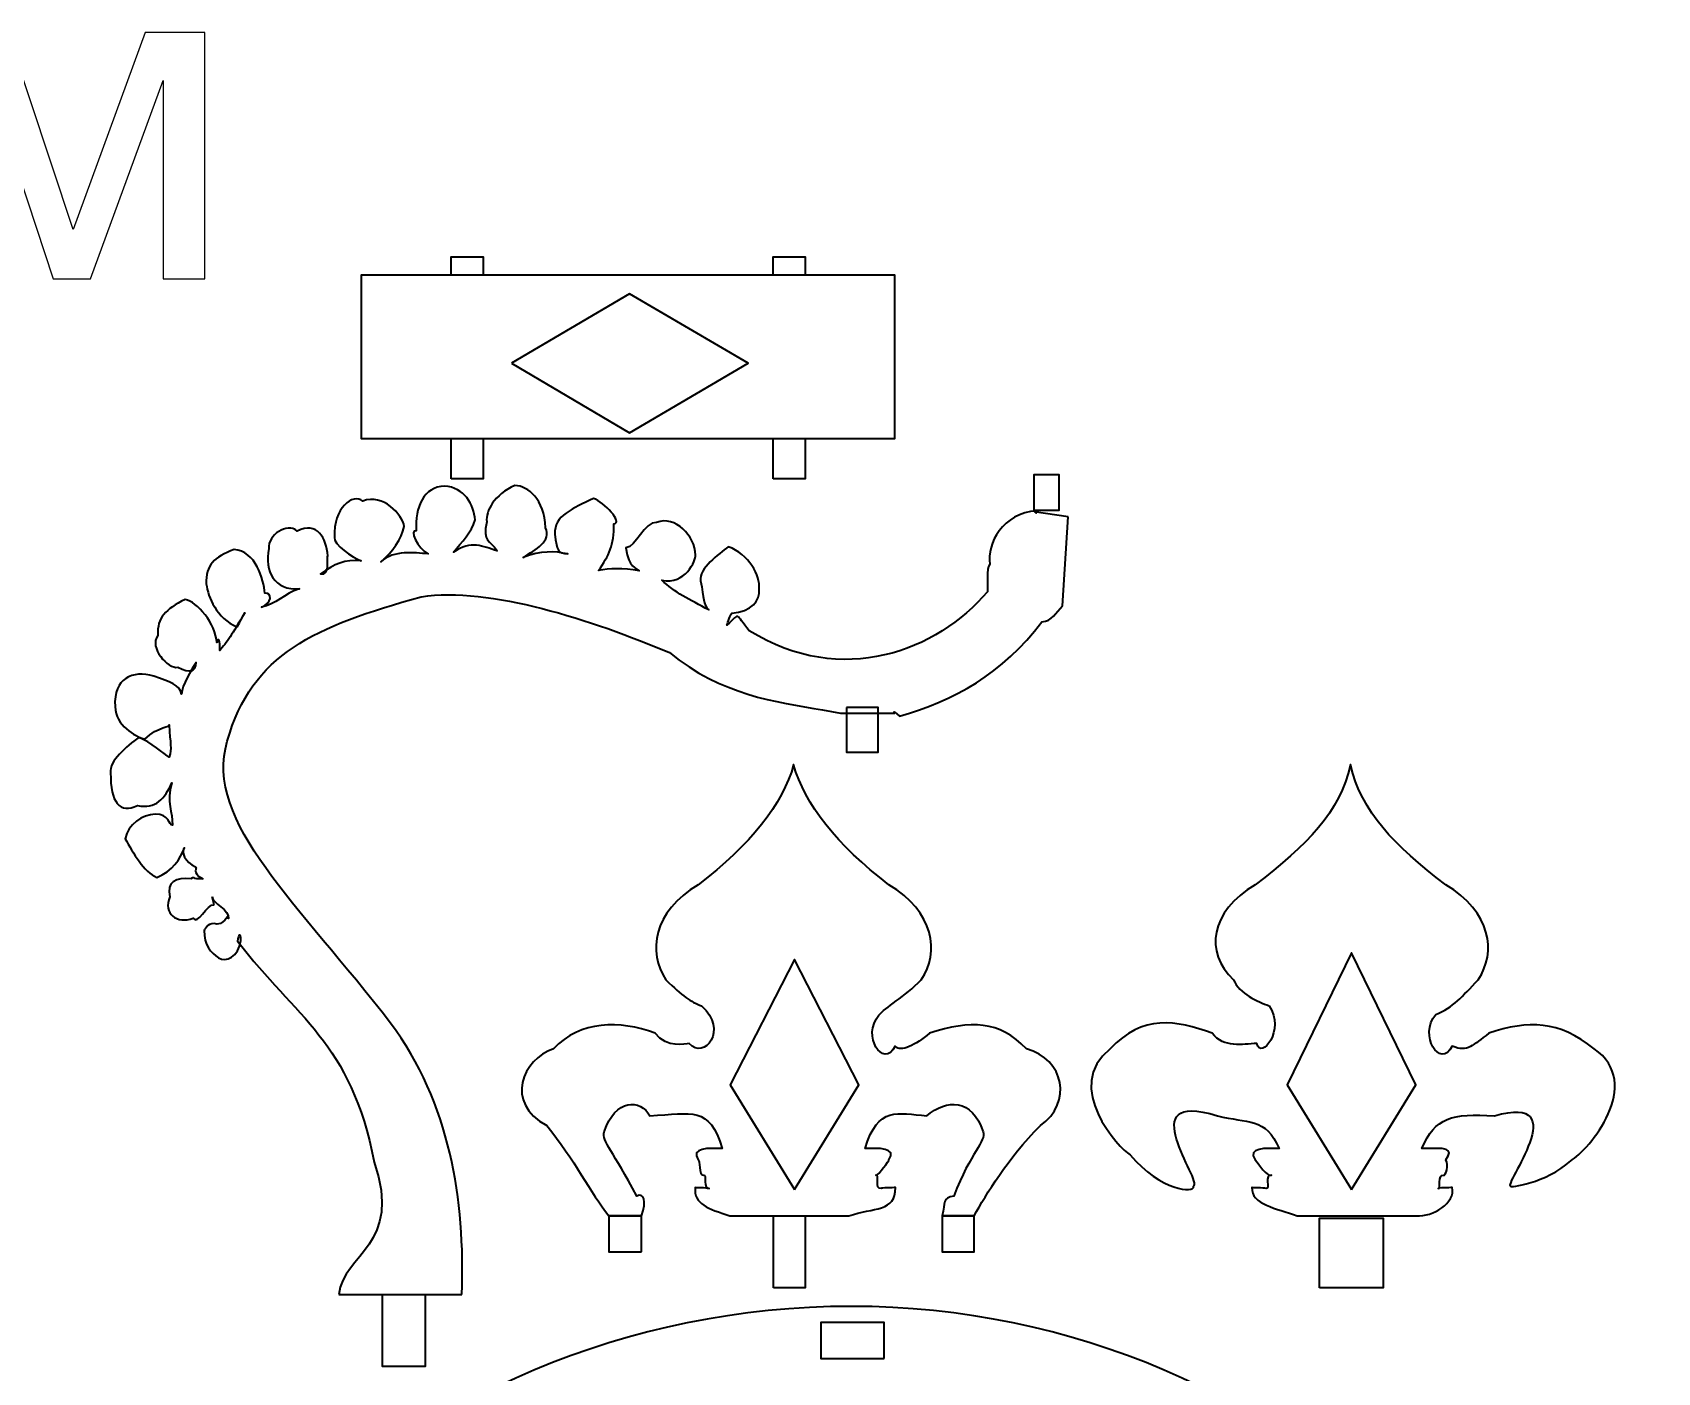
# Model space of a CAD drawing. Header units: centimetres. Extents: x -108 to 55, y -52 to 52.
# Drawn here: x 36.33 to 55.41, y 23.85 to 39.59 of the extents above; entities that cross this region are included whole.
import ezdxf

# ---------------------------------------------------------------- set-up
doc = ezdxf.new("R2010")
doc.units = ezdxf.units.CM
doc.header["$MEASUREMENT"] = 0
doc.layers.add('layer 1', color=7, linetype='Continuous')

msp = doc.modelspace()

# ---------------------------------------------------------------- linework, layer by layer
at = {"layer": 'layer 1', "color": 250}
msp.add_open_spline([(35.28341, 39.59055), (35.28341, 39.59055), (36.03795, 39.59055), (36.03795, 39.59055), (36.03795, 39.59055), (36.03795, 39.59055), (36.80271, 37.2749), (36.80271, 37.2749), (36.80271, 37.2749), (36.80271, 37.2749), (37.64924, 39.59055), (37.64924, 39.59055), (37.64924, 39.59055), (37.64924, 39.59055), (38.34988, 39.59055), (38.34988, 39.59055), (38.34988, 39.59055), (38.34988, 39.59055), (38.34988, 36.69692), (38.34988, 36.69692), (38.34988, 36.69692), (38.34988, 36.69692), (37.85925, 36.69692), (37.85925, 36.69692), (37.85925, 36.69692), (37.85925, 36.69692), (37.85925, 39.02651), (37.85925, 39.02651), (37.85925, 39.02651), (37.85925, 39.02651), (37.00714, 36.69692), (37.00714, 36.69692), (37.00714, 36.69692), (37.00714, 36.69692), (36.56854, 36.69692), (36.56854, 36.69692), (36.56854, 36.69692), (36.56854, 36.69692), (35.7629, 39.13802), (35.7629, 39.13802), (35.7629, 39.13802), (35.7629, 39.13802), (35.7629, 36.69692), (35.7629, 36.69692), (35.7629, 36.69692), (35.7629, 36.69692), (35.28341, 36.69692), (35.28341, 36.69692), (35.28341, 36.69692), (35.28341, 36.69692), (35.28341, 39.59055), (35.28341, 39.59055)], degree=3, knots=[0, 0, 0, 0, 0.07142857, 0.07142857, 0.07142857, 0.07142857, 0.14285714, 0.14285714, 0.14285714, 0.14285714, 0.21428571, 0.21428571, 0.21428571, 0.21428571, 0.28571429, 0.28571429, 0.28571429, 0.28571429, 0.35714286, 0.35714286, 0.35714286, 0.35714286, 0.42857143, 0.42857143, 0.42857143, 0.42857143, 0.5, 0.5, 0.5, 0.5, 0.57142857, 0.57142857, 0.57142857, 0.57142857, 0.64285714, 0.64285714, 0.64285714, 0.64285714, 0.71428571, 0.71428571, 0.71428571, 0.71428571, 0.78571429, 0.78571429, 0.78571429, 0.78571429, 0.85714286, 0.85714286, 0.85714286, 0.85714286, 1, 1, 1, 1], dxfattribs=at)
at = {"layer": 'layer 1', "color": 250, "lineweight": 35}
for points, knots in [([(41.24347, 36.74051), (41.24347, 36.74051), (41.61695, 36.74051), (41.61695, 36.74051), (41.61695, 36.74051), (41.61695, 36.74051), (41.61695, 36.95518), (41.61695, 36.95518), (41.61695, 36.95518), (41.61695, 36.95518), (41.24347, 36.95518), (41.24347, 36.95518), (41.24347, 36.95518), (41.24347, 36.95518), (41.24347, 36.74051), (41.24347, 36.74051)], [0, 0, 0, 0, 0.2, 0.2, 0.2, 0.2, 0.4, 0.4, 0.4, 0.4, 0.6, 0.6, 0.6, 0.6, 1, 1, 1, 1]), ([(45.02495, 36.74051), (45.02495, 36.74051), (45.39846, 36.74051), (45.39846, 36.74051), (45.39846, 36.74051), (45.39846, 36.74051), (45.39846, 36.95518), (45.39846, 36.95518), (45.39846, 36.95518), (45.39846, 36.95518), (45.02495, 36.95518), (45.02495, 36.95518), (45.02495, 36.95518), (45.02495, 36.95518), (45.02495, 36.74051), (45.02495, 36.74051)], [0, 0, 0, 0, 0.2, 0.2, 0.2, 0.2, 0.4, 0.4, 0.4, 0.4, 0.6, 0.6, 0.6, 0.6, 1, 1, 1, 1]), ([(41.66977, 34.82194), (41.66977, 34.82194), (41.19063, 34.82194), (41.19063, 34.82194), (41.19063, 34.82194), (41.19063, 34.82194), (40.18624, 34.82194), (40.18624, 34.82194), (40.18624, 34.82194), (40.18624, 34.82194), (40.18624, 36.74065), (40.18624, 36.74065), (40.18624, 36.74065), (40.18624, 36.74065), (41.19063, 36.74065), (41.19063, 36.74065), (41.19063, 36.74065), (41.19063, 36.74065), (41.65909, 36.74065), (41.65909, 36.74065), (41.65909, 36.74065), (41.65909, 36.74065), (44.97213, 36.74065), (44.97213, 36.74065), (44.97213, 36.74065), (44.97213, 36.74065), (45.44056, 36.74065), (45.44056, 36.74065), (45.44056, 36.74065), (45.44056, 36.74065), (46.45046, 36.74065), (46.45046, 36.74065), (46.45046, 36.74065), (46.45046, 36.74065), (46.45046, 34.82194), (46.45046, 34.82194), (46.45046, 34.82194), (46.45046, 34.82194), (45.45128, 34.82194), (45.45128, 34.82194), (45.45128, 34.82194), (45.45128, 34.82194), (44.97213, 34.82194), (44.97213, 34.82194), (44.97213, 34.82194), (44.97213, 34.82194), (41.66977, 34.82194), (41.66977, 34.82194)], [0, 0, 0, 0, 0.07692308, 0.07692308, 0.07692308, 0.07692308, 0.15384615, 0.15384615, 0.15384615, 0.15384615, 0.23076923, 0.23076923, 0.23076923, 0.23076923, 0.30769231, 0.30769231, 0.30769231, 0.30769231, 0.38461538, 0.38461538, 0.38461538, 0.38461538, 0.46153846, 0.46153846, 0.46153846, 0.46153846, 0.53846154, 0.53846154, 0.53846154, 0.53846154, 0.61538462, 0.61538462, 0.61538462, 0.61538462, 0.69230769, 0.69230769, 0.69230769, 0.69230769, 0.76923077, 0.76923077, 0.76923077, 0.76923077, 0.84615385, 0.84615385, 0.84615385, 0.84615385, 1, 1, 1, 1]), ([(41.24347, 34.34807), (41.24347, 34.34807), (41.61695, 34.34807), (41.61695, 34.34807), (41.61695, 34.34807), (41.61695, 34.34807), (41.61695, 34.82194), (41.61695, 34.82194), (41.61695, 34.82194), (41.61695, 34.82194), (41.24347, 34.82194), (41.24347, 34.82194), (41.24347, 34.82194), (41.24347, 34.82194), (41.24347, 34.34807), (41.24347, 34.34807)], [0, 0, 0, 0, 0.2, 0.2, 0.2, 0.2, 0.4, 0.4, 0.4, 0.4, 0.6, 0.6, 0.6, 0.6, 1, 1, 1, 1]), ([(45.02495, 34.34807), (45.02495, 34.34807), (45.39846, 34.34807), (45.39846, 34.34807), (45.39846, 34.34807), (45.39846, 34.34807), (45.39846, 34.82194), (45.39846, 34.82194), (45.39846, 34.82194), (45.39846, 34.82194), (45.02495, 34.82194), (45.02495, 34.82194), (45.02495, 34.82194), (45.02495, 34.82194), (45.02495, 34.34807), (45.02495, 34.34807)], [0, 0, 0, 0, 0.2, 0.2, 0.2, 0.2, 0.4, 0.4, 0.4, 0.4, 0.6, 0.6, 0.6, 0.6, 1, 1, 1, 1]), ([(48.08898, 33.976), (48.08898, 33.976), (48.37834, 33.976), (48.37834, 33.976), (48.37834, 33.976), (48.37834, 33.976), (48.37834, 34.39895), (48.37834, 34.39895), (48.37834, 34.39895), (48.37834, 34.39895), (48.08898, 34.39895), (48.08898, 34.39895), (48.08898, 34.39895), (48.08898, 34.39895), (48.08898, 33.976), (48.08898, 33.976)], [0, 0, 0, 0, 0.2, 0.2, 0.2, 0.2, 0.4, 0.4, 0.4, 0.4, 0.6, 0.6, 0.6, 0.6, 1, 1, 1, 1]), ([(48.08898, 33.96227), (48.09567, 34.02426), (48.10683, 33.89385), (48.11833, 33.97176), (48.11833, 33.97176), (47.71495, 33.94664), (47.53394, 33.58437), (47.56594, 33.3473), (47.56594, 33.3473), (47.52733, 33.28777), (47.5418, 33.10487), (47.5398, 33.02067), (47.5398, 33.02067), (46.94959, 32.33096), (45.83575, 31.88503), (44.74352, 32.56468), (44.74352, 32.56468), (44.57026, 32.75964), (44.64792, 32.78943), (44.48076, 32.62979), (44.48076, 32.62979), (44.49082, 32.66748), (44.51645, 32.7483), (44.53781, 32.77097), (44.53781, 32.77097), (44.76698, 32.7894), (44.87598, 32.91528), (44.85741, 33.05274), (44.85741, 33.05274), (44.87687, 33.21494), (44.73749, 33.46026), (44.49664, 33.55094), (44.49664, 33.55094), (44.38488, 33.464), (44.15162, 33.29473), (44.16984, 33.15138), (44.16984, 33.15138), (44.21497, 32.93944), (44.19499, 32.87446), (44.26702, 32.8085), (44.26702, 32.8085), (44.04189, 32.93082), (43.86409, 33.01195), (43.71712, 33.15758), (43.71712, 33.15758), (43.99076, 33.09791), (44.11885, 33.39302), (44.112, 33.4532), (44.112, 33.4532), (44.10524, 33.67741), (43.87394, 33.92273), (43.65535, 33.83582), (43.65535, 33.83582), (43.51, 33.8486), (43.4125, 33.54889), (43.29516, 33.53595), (43.29516, 33.53595), (43.32934, 33.29635), (43.41292, 33.30627), (43.44919, 33.2683), (43.44919, 33.2683), (43.25692, 33.30151), (43.10069, 33.29883), (42.97363, 33.26992), (42.97363, 33.26992), (43.09118, 33.44907), (43.16205, 33.56617), (43.15078, 33.81976), (43.15078, 33.81976), (43.2685, 33.82975), (43.03699, 34.07508), (42.91427, 34.11855), (42.91427, 34.11855), (42.67305, 34.00094), (42.45111, 33.91841), (42.45856, 33.69715), (42.45856, 33.69715), (42.48777, 33.4978), (42.49101, 33.47971), (42.61286, 33.46559), (42.61286, 33.46559), (42.45608, 33.49936), (42.29767, 33.50767), (42.08673, 33.42285), (42.08673, 33.42285), (42.23332, 33.51969), (42.42431, 33.61722), (42.35176, 33.77322), (42.35176, 33.77322), (42.33336, 34.11304), (42.14891, 34.25865), (41.99064, 34.27143), (41.99064, 34.27143), (41.74942, 34.16269), (41.64562, 33.97238), (41.65919, 33.84463), (41.65919, 33.84463), (41.60507, 33.59474), (41.69874, 33.63887), (41.78153, 33.50136), (41.78153, 33.50136), (41.61293, 33.55597), (41.47381, 33.62888), (41.27145, 33.48817), (41.27145, 33.48817), (41.36942, 33.61033), (41.47915, 33.71599), (41.52439, 33.86561), (41.52439, 33.86561), (41.50595, 34.04753), (41.39926, 34.2484), (41.16289, 34.26311), (41.16289, 34.26311), (40.92239, 34.2551), (40.81339, 34.01783), (40.83144, 33.73711), (40.83144, 33.73711), (40.74538, 33.75813), (40.84736, 33.52813), (40.97038, 33.4681), (40.97038, 33.4681), (40.80212, 33.47813), (40.57612, 33.51647), (40.4163, 33.37481), (40.4163, 33.37481), (40.55652, 33.48707), (40.65918, 33.64513), (40.69088, 33.78893), (40.69088, 33.78893), (40.67262, 33.92931), (40.44132, 34.1776), (40.20529, 34.0877), (40.20529, 34.0877), (40.08906, 34.18136), (39.85544, 34.0091), (39.87384, 33.66039), (39.87384, 33.66039), (39.85117, 33.57888), (40.08895, 33.41854), (40.18521, 33.38595), (40.18521, 33.38595), (39.99314, 33.40704), (39.87243, 33.34451), (39.7062, 33.23423), (39.7062, 33.23423), (39.8377, 33.19803), (39.77121, 33.43536), (39.79353, 33.4454), (39.79353, 33.4454), (39.77545, 33.64857), (39.67361, 33.85294), (39.43273, 33.7353), (39.43273, 33.7353), (39.31615, 33.84078), (39.08774, 33.6874), (39.10131, 33.52813), (39.10131, 33.52813), (39.04471, 33.26317), (39.16632, 33.03407), (39.46081, 33.05705), (39.46081, 33.05705), (39.27894, 33.00103), (39.18427, 32.87174), (39.01346, 32.83917), (39.01346, 32.83917), (39.14017, 32.88733), (39.14369, 33.01502), (39.05494, 33.00579), (39.05494, 33.00579), (39.04137, 33.168), (38.94618, 33.50009), (38.69348, 33.5188), (38.69348, 33.5188), (38.45746, 33.42593), (38.35996, 33.33752), (38.36723, 33.11329), (38.36723, 33.11329), (38.38814, 32.957), (38.48733, 32.71168), (38.72817, 32.60915), (38.72817, 32.60915), (38.81692, 32.77447), (38.7548, 32.65652), (38.81957, 32.77466), (38.81957, 32.77466), (38.66737, 32.52447), (38.60701, 32.42222), (38.5246, 32.33286), (38.5246, 32.33286), (38.52719, 32.45185), (38.51861, 32.49297), (38.48922, 32.42439), (38.48922, 32.42439), (38.48216, 32.64268), (38.25547, 32.90982), (38.11922, 32.93148), (38.11922, 32.93148), (37.88705, 32.81386), (37.78956, 32.72246), (37.79665, 32.50715), (37.79665, 32.50715), (37.6901, 32.36969), (37.91692, 32.10848), (38.03278, 32.13576), (38.03278, 32.13576), (38.1823, 32.06329), (38.23459, 32.07988), (38.24955, 32.19268), (38.24955, 32.19268), (38.1864, 32.10948), (38.08432, 31.91576), (38.07426, 31.82091), (38.07426, 31.82091), (38.056, 31.92458), (37.94197, 31.96571), (37.75076, 32.0311), (37.75076, 32.0311), (37.49876, 32.10142), (37.27665, 32.01002), (37.29508, 31.67315), (37.29508, 31.67315), (37.3018, 31.44891), (37.52845, 31.32479), (37.64507, 31.29054), (37.64507, 31.29054), (37.80423, 31.4454), (37.95437, 31.43412), (37.93136, 31.45911), (37.93136, 31.45911), (37.94052, 31.2329), (37.96657, 31.1834), (37.93208, 31.07991), (37.93208, 31.07991), (37.87541, 31.10874), (37.70842, 31.2605), (37.5751, 31.31039), (37.5751, 31.31039), (37.42755, 31.20755), (37.22559, 31.03233), (37.24365, 30.89491), (37.24365, 30.89491), (37.23865, 30.54619), (37.35262, 30.40946), (37.55832, 30.51219), (37.55832, 30.51219), (37.77216, 30.464), (37.88061, 30.5937), (37.96198, 30.7765), (37.96198, 30.7765), (37.89511, 30.54809), (37.97556, 30.43333), (37.96898, 30.28233), (37.96898, 30.28233), (37.92646, 30.27486), (37.93473, 30.41716), (37.7673, 30.40873), (37.7673, 30.40873), (37.61482, 30.40891), (37.4487, 30.28662), (37.41487, 30.12131), (37.41487, 30.12131), (37.50568, 29.95894), (37.63336, 29.72685), (37.78549, 29.66732), (37.78549, 29.66732), (37.96829, 29.74125), (38.06392, 29.88164), (38.10943, 30.01596), (38.10943, 30.01596), (38.06982, 29.97627), (38.11467, 29.83737), (38.23828, 29.79168), (38.23828, 29.79168), (38.27304, 29.76726), (38.17816, 29.73284), (38.32589, 29.64858), (38.32589, 29.64858), (38.20138, 29.64465), (38.22233, 29.68258), (38.19387, 29.65157), (38.19387, 29.65157), (38.00584, 29.66807), (37.89584, 29.6134), (37.93925, 29.43904), (37.93925, 29.43904), (37.85298, 29.24288), (38.0242, 29.11278), (38.21241, 29.18989), (38.21241, 29.18989), (38.26395, 29.09254), (38.37409, 29.35847), (38.46018, 29.34634)], [0, 0, 0, 0, 0.01351351, 0.01351351, 0.01351351, 0.01351351, 0.02702703, 0.02702703, 0.02702703, 0.02702703, 0.04054054, 0.04054054, 0.04054054, 0.04054054, 0.05405405, 0.05405405, 0.05405405, 0.05405405, 0.06756757, 0.06756757, 0.06756757, 0.06756757, 0.08108108, 0.08108108, 0.08108108, 0.08108108, 0.09459459, 0.09459459, 0.09459459, 0.09459459, 0.10810811, 0.10810811, 0.10810811, 0.10810811, 0.12162162, 0.12162162, 0.12162162, 0.12162162, 0.13513514, 0.13513514, 0.13513514, 0.13513514, 0.14864865, 0.14864865, 0.14864865, 0.14864865, 0.16216216, 0.16216216, 0.16216216, 0.16216216, 0.17567568, 0.17567568, 0.17567568, 0.17567568, 0.18918919, 0.18918919, 0.18918919, 0.18918919, 0.2027027, 0.2027027, 0.2027027, 0.2027027, 0.21621622, 0.21621622, 0.21621622, 0.21621622, 0.22972973, 0.22972973, 0.22972973, 0.22972973, 0.24324324, 0.24324324, 0.24324324, 0.24324324, 0.25675676, 0.25675676, 0.25675676, 0.25675676, 0.27027027, 0.27027027, 0.27027027, 0.27027027, 0.28378378, 0.28378378, 0.28378378, 0.28378378, 0.2972973, 0.2972973, 0.2972973, 0.2972973, 0.31081081, 0.31081081, 0.31081081, 0.31081081, 0.32432432, 0.32432432, 0.32432432, 0.32432432, 0.33783784, 0.33783784, 0.33783784, 0.33783784, 0.35135135, 0.35135135, 0.35135135, 0.35135135, 0.36486486, 0.36486486, 0.36486486, 0.36486486, 0.37837838, 0.37837838, 0.37837838, 0.37837838, 0.39189189, 0.39189189, 0.39189189, 0.39189189, 0.40540541, 0.40540541, 0.40540541, 0.40540541, 0.41891892, 0.41891892, 0.41891892, 0.41891892, 0.43243243, 0.43243243, 0.43243243, 0.43243243, 0.44594595, 0.44594595, 0.44594595, 0.44594595, 0.45945946, 0.45945946, 0.45945946, 0.45945946, 0.47297297, 0.47297297, 0.47297297, 0.47297297, 0.48648649, 0.48648649, 0.48648649, 0.48648649, 0.5, 0.5, 0.5, 0.5, 0.51351351, 0.51351351, 0.51351351, 0.51351351, 0.52702703, 0.52702703, 0.52702703, 0.52702703, 0.54054054, 0.54054054, 0.54054054, 0.54054054, 0.55405405, 0.55405405, 0.55405405, 0.55405405, 0.56756757, 0.56756757, 0.56756757, 0.56756757, 0.58108108, 0.58108108, 0.58108108, 0.58108108, 0.59459459, 0.59459459, 0.59459459, 0.59459459, 0.60810811, 0.60810811, 0.60810811, 0.60810811, 0.62162162, 0.62162162, 0.62162162, 0.62162162, 0.63513514, 0.63513514, 0.63513514, 0.63513514, 0.64864865, 0.64864865, 0.64864865, 0.64864865, 0.66216216, 0.66216216, 0.66216216, 0.66216216, 0.67567568, 0.67567568, 0.67567568, 0.67567568, 0.68918919, 0.68918919, 0.68918919, 0.68918919, 0.7027027, 0.7027027, 0.7027027, 0.7027027, 0.71621622, 0.71621622, 0.71621622, 0.71621622, 0.72972973, 0.72972973, 0.72972973, 0.72972973, 0.74324324, 0.74324324, 0.74324324, 0.74324324, 0.75675676, 0.75675676, 0.75675676, 0.75675676, 0.77027027, 0.77027027, 0.77027027, 0.77027027, 0.78378378, 0.78378378, 0.78378378, 0.78378378, 0.7972973, 0.7972973, 0.7972973, 0.7972973, 0.81081081, 0.81081081, 0.81081081, 0.81081081, 0.82432432, 0.82432432, 0.82432432, 0.82432432, 0.83783784, 0.83783784, 0.83783784, 0.83783784, 0.85135135, 0.85135135, 0.85135135, 0.85135135, 0.86486486, 0.86486486, 0.86486486, 0.86486486, 0.87837838, 0.87837838, 0.87837838, 0.87837838, 0.89189189, 0.89189189, 0.89189189, 0.89189189, 0.90540541, 0.90540541, 0.90540541, 0.90540541, 0.91891892, 0.91891892, 0.91891892, 0.91891892, 0.93243243, 0.93243243, 0.93243243, 0.93243243, 0.94594595, 0.94594595, 0.94594595, 0.94594595, 0.95945946, 0.95945946, 0.95945946, 0.95945946, 0.97297297, 0.97297297, 0.97297297, 0.97297297, 1, 1, 1, 1]), ([(41.3677, 24.76808), (41.40942, 25.88312), (41.22618, 27.02134), (40.53151, 27.95479), (40.53151, 27.95479), (39.46077, 29.3482), (38.32992, 30.31799), (38.61352, 31.26753), (38.61352, 31.26753), (38.89643, 32.29), (39.64195, 32.61622), (40.89076, 32.96343), (40.89076, 32.96343), (41.69437, 33.08477), (42.89998, 32.69101), (43.80428, 32.30671), (43.80428, 32.30671), (44.42178, 31.80844), (45.04834, 31.72807), (45.60431, 31.63354)], [0, 0, 0, 0, 0.16666667, 0.16666667, 0.16666667, 0.16666667, 0.33333333, 0.33333333, 0.33333333, 0.33333333, 0.5, 0.5, 0.5, 0.5, 0.66666667, 0.66666667, 0.66666667, 0.66666667, 1, 1, 1, 1]), ([(46.45108, 31.59412), (46.45108, 31.59412), (46.41139, 31.65243), (46.5053, 31.56009), (46.5053, 31.56009), (47.14596, 31.73975), (47.71991, 32.06173), (48.17852, 32.66869), (48.17852, 32.66869), (48.30306, 32.67704), (48.33723, 32.77407), (48.42119, 32.85711)], [0, 0, 0, 0, 0.25, 0.25, 0.25, 0.25, 0.5, 0.5, 0.5, 0.5, 1, 1, 1, 1]), ([(45.60431, 31.63354), (45.60431, 31.63354), (45.81229, 31.59412), (45.81229, 31.59412), (45.81229, 31.59412), (45.81229, 31.59412), (45.88257, 31.59412), (45.88257, 31.59412), (45.88257, 31.59412), (45.88257, 31.59412), (46.25602, 31.59412), (46.25602, 31.59412), (46.25602, 31.59412), (46.25602, 31.59412), (46.45108, 31.59412), (46.45108, 31.59412)], [0, 0, 0, 0, 0.2, 0.2, 0.2, 0.2, 0.4, 0.4, 0.4, 0.4, 0.6, 0.6, 0.6, 0.6, 1, 1, 1, 1]), ([(45.88257, 31.66385), (45.88257, 31.66385), (46.25602, 31.66385), (46.25602, 31.66385), (46.25602, 31.66385), (46.25602, 31.66385), (46.25602, 31.13834), (46.25602, 31.13834), (46.25602, 31.13834), (46.25602, 31.13834), (45.88257, 31.13834), (45.88257, 31.13834), (45.88257, 31.13834), (45.88257, 31.13834), (45.88257, 31.66385), (45.88257, 31.66385)], [0, 0, 0, 0, 0.2, 0.2, 0.2, 0.2, 0.4, 0.4, 0.4, 0.4, 0.6, 0.6, 0.6, 0.6, 1, 1, 1, 1]), ([(47.99786, 27.65435), (47.6755, 27.98801), (47.34763, 27.99221), (46.85853, 27.83656), (46.85853, 27.83656), (46.69561, 27.69734), (46.52025, 27.60856), (46.45707, 27.68325), (46.45707, 27.68325), (46.31772, 27.41223), (46.05713, 27.80924), (46.2647, 28.04736), (46.2647, 28.04736), (46.3336, 28.14004), (46.56997, 28.26368), (46.7621, 28.46519), (46.7621, 28.46519), (46.9809, 28.78951), (46.91589, 29.26297), (46.3819, 29.58033), (46.3819, 29.58033), (45.77181, 30.04957), (45.39178, 30.52535), (45.2639, 30.99227), (45.2639, 30.99227), (45.13684, 30.52535), (44.75602, 30.04957), (44.14438, 29.58033), (44.14438, 29.58033), (43.61118, 29.26297), (43.54693, 28.78951), (43.76418, 28.46519), (43.76418, 28.46519), (43.9589, 28.26978), (44.05143, 28.20742), (44.18265, 28.15869), (44.18265, 28.15869), (44.50288, 27.87556), (44.21208, 27.51668), (44.03858, 27.71681), (44.03858, 27.71681), (43.98973, 27.70854), (43.78161, 27.65786), (43.63729, 27.83656), (43.63729, 27.83656), (43.21772, 27.99221), (42.76124, 27.98801), (42.44209, 27.65435), (42.44209, 27.65435), (42.08614, 27.53051), (41.85853, 27.02386), (42.36595, 26.75127), (42.36595, 26.75127), (42.68662, 26.35648), (42.88069, 25.96164), (43.09345, 25.69159), (43.09345, 25.69159), (43.28128, 25.69159), (43.4382, 25.69159), (43.4762, 25.69159), (43.4762, 25.69159), (43.547, 25.868), (43.49842, 25.96894), (43.42112, 25.92319), (43.42112, 25.92319), (43.15412, 26.4465), (43.00171, 26.56626), (43.03985, 26.68059), (43.03985, 26.68059), (43.16556, 27.07282), (43.47066, 27.06722), (43.57491, 26.8673), (43.57491, 26.8673), (44.08092, 26.89198), (44.27226, 26.98769), (44.42481, 26.48302), (44.42481, 26.48302), (44.27164, 26.48673), (44.04399, 26.49652), (44.14455, 26.34835), (44.14455, 26.34835), (44.1665, 26.35766), (44.14638, 26.15869), (44.20925, 26.168), (44.20925, 26.168), (44.24677, 26.18712), (44.19719, 25.9943), (44.27226, 26.0134), (44.27226, 26.0134), (44.24615, 26.02272), (44.09481, 26.01851), (44.10624, 26.02551), (44.10624, 26.02551), (44.09143, 25.82738), (44.25676, 25.77863), (44.51404, 25.69159)], [0, 0, 0, 0, 0.04, 0.04, 0.04, 0.04, 0.08, 0.08, 0.08, 0.08, 0.12, 0.12, 0.12, 0.12, 0.16, 0.16, 0.16, 0.16, 0.2, 0.2, 0.2, 0.2, 0.24, 0.24, 0.24, 0.24, 0.28, 0.28, 0.28, 0.28, 0.32, 0.32, 0.32, 0.32, 0.36, 0.36, 0.36, 0.36, 0.4, 0.4, 0.4, 0.4, 0.44, 0.44, 0.44, 0.44, 0.48, 0.48, 0.48, 0.48, 0.52, 0.52, 0.52, 0.52, 0.56, 0.56, 0.56, 0.56, 0.6, 0.6, 0.6, 0.6, 0.64, 0.64, 0.64, 0.64, 0.68, 0.68, 0.68, 0.68, 0.72, 0.72, 0.72, 0.72, 0.76, 0.76, 0.76, 0.76, 0.8, 0.8, 0.8, 0.8, 0.84, 0.84, 0.84, 0.84, 0.88, 0.88, 0.88, 0.88, 0.92, 0.92, 0.92, 0.92, 1, 1, 1, 1]), ([(54.66212, 27.65452), (54.25956, 27.98535), (53.88725, 27.99238), (53.42905, 27.83675), (53.42905, 27.83675), (53.23523, 27.69753), (53.18452, 27.60873), (52.99669, 27.68344), (52.99669, 27.68344), (52.85734, 27.4124), (52.59675, 27.80945), (52.80428, 28.05835), (52.80428, 28.05835), (53.01157, 28.14024), (53.10955, 28.26385), (53.30168, 28.46537), (53.30168, 28.46537), (53.52048, 28.78971), (53.45547, 29.26316), (52.92152, 29.5805), (52.92152, 29.5805), (52.31139, 30.04976), (51.9314, 30.42968), (51.80351, 30.99245), (51.80351, 30.99245), (51.67646, 30.42968), (51.29564, 30.04976), (50.684, 29.5805), (50.684, 29.5805), (50.1508, 29.26316), (50.08655, 28.78971), (50.42844, 28.46537), (50.42844, 28.46537), (50.49852, 28.29822), (50.71566, 28.2076), (50.84688, 28.15888), (50.84688, 28.15888), (51.04246, 27.87575), (50.75169, 27.51685), (50.70284, 27.717), (50.70284, 27.717), (50.52931, 27.70871), (50.32123, 27.65803), (50.17688, 27.83675), (50.17688, 27.83675), (49.75734, 27.99238), (49.3606, 28.05811), (48.98171, 27.65452), (48.98171, 27.65452), (48.41368, 27.21124), (49.08906, 26.47781), (49.21587, 26.41041), (49.21587, 26.41041), (49.57705, 25.97466), (49.97097, 25.96026), (49.9607, 26.03987), (49.9607, 26.03987), (50.07508, 26.09479), (49.22114, 27.18537), (50.2391, 26.86749), (50.2391, 26.86749), (50.59091, 26.7754), (50.81185, 26.85264), (50.96443, 26.48319), (50.96443, 26.48319), (50.81126, 26.48694), (50.58361, 26.49673), (50.68417, 26.34852), (50.68417, 26.34852), (50.73702, 26.29212), (50.81064, 26.15887), (50.87348, 26.1682), (50.87348, 26.1682), (50.78639, 26.18729), (50.86142, 25.99448), (50.81185, 26.01359), (50.81185, 26.01359), (50.78577, 26.02291), (50.63442, 26.0187), (50.64586, 26.02571), (50.64586, 26.02571), (50.63101, 25.82759), (50.9347, 25.77884), (51.1783, 25.69178)], [0, 0, 0, 0, 0.04545455, 0.04545455, 0.04545455, 0.04545455, 0.09090909, 0.09090909, 0.09090909, 0.09090909, 0.13636364, 0.13636364, 0.13636364, 0.13636364, 0.18181818, 0.18181818, 0.18181818, 0.18181818, 0.22727273, 0.22727273, 0.22727273, 0.22727273, 0.27272727, 0.27272727, 0.27272727, 0.27272727, 0.31818182, 0.31818182, 0.31818182, 0.31818182, 0.36363636, 0.36363636, 0.36363636, 0.36363636, 0.40909091, 0.40909091, 0.40909091, 0.40909091, 0.45454545, 0.45454545, 0.45454545, 0.45454545, 0.5, 0.5, 0.5, 0.5, 0.54545455, 0.54545455, 0.54545455, 0.54545455, 0.59090909, 0.59090909, 0.59090909, 0.59090909, 0.63636364, 0.63636364, 0.63636364, 0.63636364, 0.68181818, 0.68181818, 0.68181818, 0.68181818, 0.72727273, 0.72727273, 0.72727273, 0.72727273, 0.77272727, 0.77272727, 0.77272727, 0.77272727, 0.81818182, 0.81818182, 0.81818182, 0.81818182, 0.86363636, 0.86363636, 0.86363636, 0.86363636, 0.90909091, 0.90909091, 0.90909091, 0.90909091, 1, 1, 1, 1]), ([(38.43748, 29.43863), (38.43065, 29.37156), (38.64873, 29.27809), (38.62761, 29.1858), (38.62761, 29.1858), (38.60956, 29.25949), (38.61473, 29.12975), (38.49208, 29.11762), (38.49208, 29.11762), (38.39927, 29.15314), (38.35028, 29.06084), (38.34125, 29.04496), (38.34125, 29.04496), (38.33891, 28.86892), (38.42232, 28.78475), (38.5101, 28.72148), (38.5101, 28.72148), (38.59805, 28.67007), (38.74364, 28.72525), (38.77403, 28.92748), (38.77403, 28.92748), (38.76765, 29.01768), (38.74457, 29.00517), (38.73448, 28.91725), (38.73448, 28.91725), (39.41409, 28.02652), (40.06787, 27.73552), (40.33717, 26.3237), (40.33717, 26.3237), (40.67538, 25.34141), (39.97957, 25.24931), (39.92266, 24.76808)], [0, 0, 0, 0, 0.11111111, 0.11111111, 0.11111111, 0.11111111, 0.22222222, 0.22222222, 0.22222222, 0.22222222, 0.33333333, 0.33333333, 0.33333333, 0.33333333, 0.44444444, 0.44444444, 0.44444444, 0.44444444, 0.55555556, 0.55555556, 0.55555556, 0.55555556, 0.66666667, 0.66666667, 0.66666667, 0.66666667, 0.77777778, 0.77777778, 0.77777778, 0.77777778, 1, 1, 1, 1]), ([(45.91106, 25.69159), (46.20076, 25.79169), (46.46803, 25.73694), (46.45835, 26.02551), (46.45835, 26.02551), (46.43147, 26.01851), (46.28089, 26.02272), (46.29312, 26.0134), (46.29312, 26.0134), (46.20523, 25.9943), (46.28031, 26.18712), (46.23073, 26.168), (46.23073, 26.168), (46.25681, 26.15869), (46.39024, 26.35766), (46.38328, 26.34835), (46.38328, 26.34835), (46.48384, 26.49652), (46.25623, 26.48673), (46.10223, 26.48302), (46.10223, 26.48302), (46.25481, 26.98769), (46.48367, 26.89198), (46.82832, 26.8673), (46.82832, 26.8673), (47.05638, 27.06722), (47.36231, 27.07282), (47.48798, 26.68059), (47.48798, 26.68059), (47.52691, 26.56626), (47.34391, 26.4465), (47.14351, 25.92319), (47.14351, 25.92319), (47.01132, 25.9001), (47.04598, 25.85527), (47.00894, 25.69159), (47.00894, 25.69159), (47.06148, 25.69159), (47.23787, 25.69159), (47.38256, 25.69159), (47.38256, 25.69159), (47.53001, 25.94916), (47.76834, 26.35937), (48.16088, 26.75127), (48.16088, 26.75127), (48.5439, 27.02386), (48.4409, 27.53051), (47.99786, 27.65435)], [0, 0, 0, 0, 0.07692308, 0.07692308, 0.07692308, 0.07692308, 0.15384615, 0.15384615, 0.15384615, 0.15384615, 0.23076923, 0.23076923, 0.23076923, 0.23076923, 0.30769231, 0.30769231, 0.30769231, 0.30769231, 0.38461538, 0.38461538, 0.38461538, 0.38461538, 0.46153846, 0.46153846, 0.46153846, 0.46153846, 0.53846154, 0.53846154, 0.53846154, 0.53846154, 0.61538462, 0.61538462, 0.61538462, 0.61538462, 0.69230769, 0.69230769, 0.69230769, 0.69230769, 0.76923077, 0.76923077, 0.76923077, 0.76923077, 0.84615385, 0.84615385, 0.84615385, 0.84615385, 1, 1, 1, 1]), ([(52.57529, 25.69178), (52.77128, 25.67793), (53.03852, 25.84716), (52.99793, 26.02571), (52.99793, 26.02571), (52.97106, 26.0187), (52.82051, 26.02291), (52.83274, 26.01359), (52.83274, 26.01359), (52.8695, 25.99448), (52.81989, 26.18729), (52.89496, 26.1682), (52.89496, 26.1682), (52.92107, 26.15887), (52.96076, 26.29212), (52.9229, 26.34852), (52.9229, 26.34852), (53.02342, 26.49673), (52.92045, 26.48694), (52.64185, 26.48319), (52.64185, 26.48319), (52.79443, 26.85264), (52.99576, 26.89505), (53.49258, 26.86749), (53.49258, 26.86749), (54.45166, 27.14282), (53.5776, 26.03481), (53.68309, 26.03987), (53.68309, 26.03987), (53.66397, 26.02024), (54.09495, 26.0714), (54.38844, 26.33953), (54.38844, 26.33953), (54.59804, 26.45843), (55.26108, 27.24652), (54.66212, 27.65452)], [0, 0, 0, 0, 0.1, 0.1, 0.1, 0.1, 0.2, 0.2, 0.2, 0.2, 0.3, 0.3, 0.3, 0.3, 0.4, 0.4, 0.4, 0.4, 0.5, 0.5, 0.5, 0.5, 0.6, 0.6, 0.6, 0.6, 0.7, 0.7, 0.7, 0.7, 0.8, 0.8, 0.8, 0.8, 1, 1, 1, 1]), ([(43.4762, 25.26762), (43.4762, 25.26762), (43.09345, 25.26762), (43.09345, 25.26762), (43.09345, 25.26762), (43.09345, 25.26762), (43.09345, 25.69159), (43.09345, 25.69159), (43.09345, 25.69159), (43.09345, 25.69159), (43.4762, 25.69159), (43.4762, 25.69159), (43.4762, 25.69159), (43.4762, 25.69159), (43.4762, 25.26762), (43.4762, 25.26762)], [0, 0, 0, 0, 0.2, 0.2, 0.2, 0.2, 0.4, 0.4, 0.4, 0.4, 0.6, 0.6, 0.6, 0.6, 1, 1, 1, 1]), ([(45.02543, 24.84467), (45.02543, 24.84467), (45.39891, 24.84467), (45.39891, 24.84467), (45.39891, 24.84467), (45.39891, 24.84467), (45.39891, 25.69058), (45.39891, 25.69058), (45.39891, 25.69058), (45.39891, 25.69058), (45.02543, 25.69058), (45.02543, 25.69058), (45.02543, 25.69058), (45.02543, 25.69058), (45.02543, 24.84467), (45.02543, 24.84467)], [0, 0, 0, 0, 0.2, 0.2, 0.2, 0.2, 0.4, 0.4, 0.4, 0.4, 0.6, 0.6, 0.6, 0.6, 1, 1, 1, 1]), ([(47.00894, 25.69159), (47.00894, 25.69159), (47.38256, 25.69159), (47.38256, 25.69159), (47.38256, 25.69159), (47.38256, 25.69159), (47.38256, 25.26762), (47.38256, 25.26762), (47.38256, 25.26762), (47.38256, 25.26762), (47.00894, 25.26762), (47.00894, 25.26762), (47.00894, 25.26762), (47.00894, 25.26762), (47.00894, 25.69159), (47.00894, 25.69159)], [0, 0, 0, 0, 0.2, 0.2, 0.2, 0.2, 0.4, 0.4, 0.4, 0.4, 0.6, 0.6, 0.6, 0.6, 1, 1, 1, 1]), ([(51.44058, 24.84484), (51.44058, 24.84484), (52.18758, 24.84484), (52.18758, 24.84484), (52.18758, 24.84484), (52.18758, 24.84484), (52.18758, 25.66498), (52.18758, 25.66498), (52.18758, 25.66498), (52.18758, 25.66498), (51.44058, 25.66498), (51.44058, 25.66498), (51.44058, 25.66498), (51.44058, 25.66498), (51.44058, 24.84484), (51.44058, 24.84484)], [0, 0, 0, 0, 0.2, 0.2, 0.2, 0.2, 0.4, 0.4, 0.4, 0.4, 0.6, 0.6, 0.6, 0.6, 1, 1, 1, 1]), ([(45.94506, 24.6288), (51.13951, 24.6288), (55.40777, 20.36032), (55.40777, 15.10967), (55.40777, 15.10967), (55.40777, 9.8195), (51.13951, 5.67519), (45.94506, 5.67519), (45.94506, 5.67519), (40.65333, 5.67519), (36.35478, 9.8195), (36.35478, 15.10967), (36.35478, 15.10967), (36.35478, 20.36032), (40.65333, 24.6288), (45.94506, 24.6288)], [0, 0, 0, 0, 0.2, 0.2, 0.2, 0.2, 0.4, 0.4, 0.4, 0.4, 0.6, 0.6, 0.6, 0.6, 1, 1, 1, 1]), ([(39.92266, 24.76808), (39.92266, 24.76808), (40.4376, 24.76808), (40.4376, 24.76808), (40.4376, 24.76808), (40.4376, 24.76808), (40.93565, 24.76808), (40.93565, 24.76808), (40.93565, 24.76808), (40.93565, 24.76808), (41.3677, 24.76808), (41.3677, 24.76808)], [0, 0, 0, 0, 0.25, 0.25, 0.25, 0.25, 0.5, 0.5, 0.5, 0.5, 1, 1, 1, 1]), ([(40.93565, 24.76808), (40.93565, 24.76808), (40.4376, 24.76808), (40.4376, 24.76808), (40.4376, 24.76808), (40.4376, 24.76808), (40.4376, 23.9231), (40.4376, 23.9231), (40.4376, 23.9231), (40.4376, 23.9231), (40.93565, 23.9231), (40.93565, 23.9231), (40.93565, 23.9231), (40.93565, 23.9231), (40.93565, 24.76808), (40.93565, 24.76808)], [0, 0, 0, 0, 0.2, 0.2, 0.2, 0.2, 0.4, 0.4, 0.4, 0.4, 0.6, 0.6, 0.6, 0.6, 1, 1, 1, 1]), ([(46.3285, 24.01746), (46.3285, 24.01746), (45.58147, 24.01746), (45.58147, 24.01746), (45.58147, 24.01746), (45.58147, 24.01746), (45.58147, 24.44042), (45.58147, 24.44042), (45.58147, 24.44042), (45.58147, 24.44042), (46.3285, 24.44042), (46.3285, 24.44042), (46.3285, 24.44042), (46.3285, 24.44042), (46.3285, 24.01746), (46.3285, 24.01746)], [0, 0, 0, 0, 0.2, 0.2, 0.2, 0.2, 0.4, 0.4, 0.4, 0.4, 0.6, 0.6, 0.6, 0.6, 1, 1, 1, 1])]:
    msp.add_open_spline(points, degree=3, knots=knots, dxfattribs=at)
at = {"layer": 'layer 1', "color": 242, "lineweight": 35}
for points in [[(41.95196, 35.70581), (41.95196, 35.70581), (43.33788, 36.52161), (43.33788, 36.52161), (43.33788, 36.52161), (43.33788, 36.52161), (44.72929, 35.70581), (44.72929, 35.70581), (44.72929, 35.70581), (44.72929, 35.70581), (43.33788, 34.88998), (43.33788, 34.88998), (43.33788, 34.88998), (43.33788, 34.88998), (41.95196, 35.70581), (41.95196, 35.70581)], [(45.27403, 26.00146), (45.27403, 26.00146), (44.51938, 27.23036), (44.51938, 27.23036), (44.51938, 27.23036), (44.51938, 27.23036), (45.27403, 28.70199), (45.27403, 28.70199), (45.27403, 28.70199), (45.27403, 28.70199), (46.02868, 27.23036), (46.02868, 27.23036), (46.02868, 27.23036), (46.02868, 27.23036), (45.27403, 26.00146), (45.27403, 26.00146)], [(51.81365, 26.00167), (51.81365, 26.00167), (51.059, 27.23057), (51.059, 27.23057), (51.059, 27.23057), (51.059, 27.23057), (51.81365, 28.78181), (51.81365, 28.78181), (51.81365, 28.78181), (51.81365, 28.78181), (52.56826, 27.23057), (52.56826, 27.23057), (52.56826, 27.23057), (52.56826, 27.23057), (51.81365, 26.00167), (51.81365, 26.00167)]]:
    msp.add_open_spline(points, degree=3, knots=[0, 0, 0, 0, 0.2, 0.2, 0.2, 0.2, 0.4, 0.4, 0.4, 0.4, 0.6, 0.6, 0.6, 0.6, 1, 1, 1, 1], dxfattribs=at)
at = {"layer": 'layer 1', "color": 250, "lineweight": 35}
for points in [[(48.4872, 33.9012), (48.4872, 33.9012), (48.08898, 33.96227), (48.08898, 33.96227)], [(48.42119, 32.85711), (48.42119, 32.85711), (48.4872, 33.9012), (48.4872, 33.9012)], [(38.46018, 29.34634), (38.46018, 29.34634), (38.43748, 29.43863), (38.43748, 29.43863)], [(44.51404, 25.69159), (44.51404, 25.69159), (45.91106, 25.69159), (45.91106, 25.69159)], [(51.1783, 25.69178), (51.1783, 25.69178), (52.57529, 25.69178), (52.57529, 25.69178)]]:
    msp.add_open_spline(points, degree=3, dxfattribs=at)

doc.saveas('drawing.dxf')
